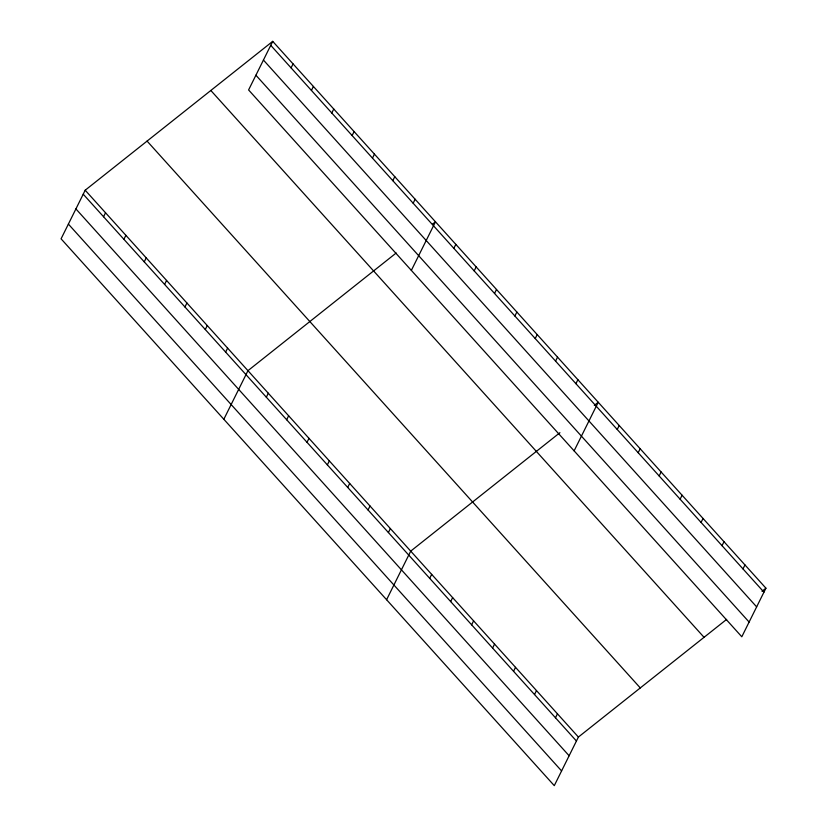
<?xml version="1.0" encoding="UTF-8"?>
<svg xmlns="http://www.w3.org/2000/svg" width="827" height="827" viewBox="0 0 827 827"><rect width="100%" height="100%" fill="white"/><g stroke="black" fill="none" stroke-linecap="round" stroke-linejoin="round"><path stroke-width="1.24" d="M272.714 41.35L248.596 89.947L741.809 636.78L765.926 588.183L272.714 41.35L85.191 190.22L61.074 238.817L554.286 785.65L578.404 737.053L726.644 619.382M103.561 216.746L105.536 212.777M123.905 239.303L125.88 235.333M144.26 261.859L146.224 257.89M164.604 284.416L166.568 280.446M291.094 67.876L293.058 63.906M184.948 306.972L186.923 303.002M311.438 90.432L313.402 86.463M205.292 329.528L207.267 325.559M331.782 112.999L333.757 109.019M225.637 352.085L227.611 348.115M352.126 135.556L354.101 131.576M223.828 419.268L247.955 370.672L396.185 253M372.47 158.112L374.445 154.132M266.325 397.208L268.299 393.228M392.815 180.668L394.789 176.689M286.669 419.765L288.644 415.785M413.159 203.225L415.133 199.245M307.013 442.321L308.988 438.341M411.35 270.398L435.478 221.812L432.531 224.148M327.358 464.877L329.332 460.897M453.847 248.338L455.822 244.368M347.702 487.434L349.676 483.454M474.191 270.894L476.166 266.925M368.056 509.99L370.02 506.01M494.536 293.451L496.51 289.481M388.401 532.547L390.365 528.577M514.89 316.007L516.854 312.037M386.591 599.73L410.709 551.133L559.931 432.676M535.234 338.563L537.199 334.594M429.699 578.342L431.673 574.372M555.579 361.12L557.543 357.15M450.663 601.58L452.638 597.611M575.923 383.676L577.897 379.707M471.628 624.83L473.602 620.85M574.114 450.86L598.241 402.263L594.313 405.385M492.592 648.068L494.556 644.088M617.231 429.482L619.196 425.502M513.546 671.307L515.521 667.337M638.186 452.72L640.16 448.741M534.511 694.546L536.485 690.576M659.15 475.959L661.124 471.99M555.475 717.784L557.45 713.815M680.114 499.198L682.089 495.228M701.069 522.437L703.043 518.467M722.033 545.675L724.007 541.706M742.997 568.924L744.972 564.944M761.998 591.305L765.926 588.183M270.739 45.32L763.962 592.163M263.431 60.051L756.653 606.884M255.905 75.216L749.117 622.059M210.833 90.474L704.046 637.317M147.072 141.086L640.294 687.93M85.191 190.22L578.404 737.053M83.217 194.19L576.44 741.023M75.908 208.911L569.121 755.754M68.383 224.086L561.595 770.929"/></g></svg>
